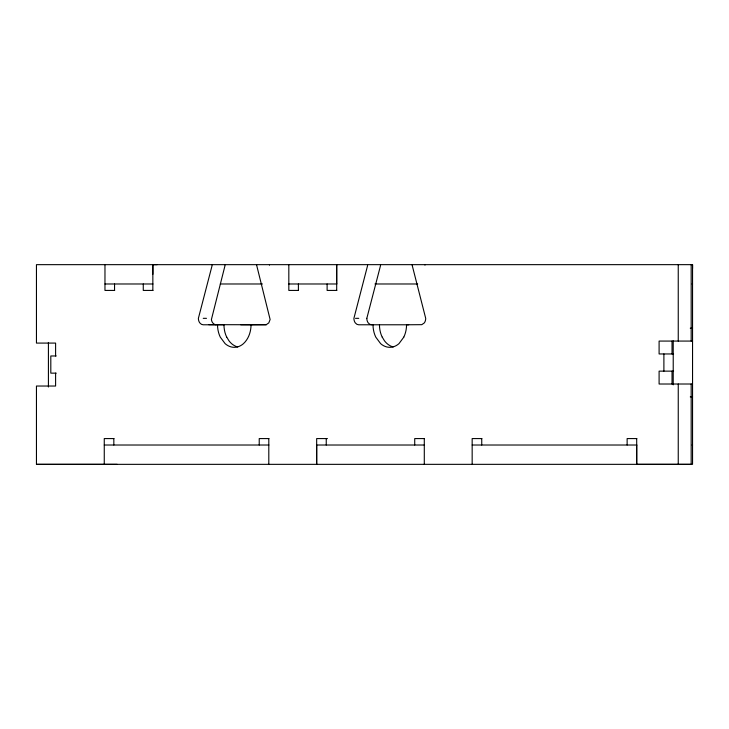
<?xml version="1.0" encoding="UTF-8"?>
<svg xmlns="http://www.w3.org/2000/svg" width="729" height="729" viewBox="0 0 729 729"><rect width="100%" height="100%" fill="white"/><g stroke="black" fill="none" stroke-linecap="round" stroke-linejoin="round"><path stroke-width="1.09" d="M55.595 355.971L55.604 343.086L36.45 343.086L36.45 264.663L692.55 264.654L692.55 464.337L36.45 464.346L36.45 386.033L55.604 386.033L55.595 373.148M336.689 283.982L336.689 264.663L336.689 290.424M691.183 384.019L691.174 464.346L636.699 464.337L636.699 438.576M672.029 353.957L672.029 341.072M678.243 464.346L678.252 384.019M692.55 445.018L692.085 445.018M366.824 318.336L380.401 266.049A6.525 4.912 89.9 0 0 380.538 264.663M403.82 337.117L398.963 343.651A22.572 16.785 89.9 0 1 380.629 343.651L375.772 337.117A22.581 16.749 -90 0 1 373.02 324.797M152.844 290.424L152.844 264.663L157.154 264.654M104.976 283.982L152.962 283.982M220.286 283.982L262.44 283.982M288.821 283.982L336.816 283.982M374.943 283.982L417.671 283.982M692.085 283.982L692.55 283.982M114.672 290.424L104.967 290.424L104.976 264.654M152.962 290.424L143.267 290.424L143.267 283.982M298.526 290.424L288.821 290.424L288.821 264.654M336.816 290.424L327.121 290.424L327.121 283.982M203.245 318.336L206.48 318.336M355.515 318.336L358.75 318.336M224.013 324.779L203.191 324.779L201.423 324.323L199.801 322.892A6.461 4.811 -89.9 0 1 198.388 318.336L211.966 266.049A6.525 4.857 90 0 0 212.057 264.663M240.77 324.779L251.933 324.779M408.705 324.779L358.686 324.779L356.918 324.323L355.296 322.892A6.479 4.784 89.8 0 1 353.911 318.336L367.471 266.049A6.525 4.857 90 0 0 367.553 264.663M690.272 328.187L692.55 328.187M692.55 341.072L659.098 341.072L659.098 353.957L673.587 353.957M56.206 355.971L50.811 355.971L50.811 373.148L56.206 373.148M673.587 371.134L659.098 371.134L659.098 384.019L692.55 384.01M690.272 396.895L692.55 396.895M113.961 438.576L104.265 438.576L104.265 464.337M268.919 438.576L259.223 438.576L259.223 445.018M327.439 438.576L316.668 438.576L316.668 464.337L316.668 445.018L424.424 445.018M424.424 438.576L414.719 438.576L414.719 445.018M481.86 438.576L472.164 438.576L472.164 464.346M636.827 438.576L627.131 438.576L627.131 445.018M104.265 445.018L268.919 445.018M472.164 445.018L636.827 445.018M36.45 464.346L117.196 464.337M208.786 324.669L266.249 324.769M371.617 324.779L369.849 324.323L368.227 322.892A6.452 4.793 90 0 1 366.833 318.336M216.121 324.779L214.353 324.323L212.731 322.892A6.488 4.811 89.8 0 1 211.41 319.502L224.897 266.049A6.461 4.757 -89.9 0 0 224.988 264.663M382.242 337.117L384.42 340.716A22.043 16.357 89.8 0 0 388.575 344.79L390.097 345.737A22.572 16.767 89.8 0 0 393.223 346.931M226.746 337.117L228.924 340.716A22.034 16.357 89.9 0 0 233.07 344.808L234.601 345.737A22.572 16.776 89.9 0 0 237.718 346.94M424.952 264.663L424.961 265.119M412.022 264.663L425.7 318.336A6.479 4.821 89.9 0 1 424.305 322.911L421.781 324.669L406.554 324.779A22.581 16.749 -90 0 1 403.802 337.099M269.448 264.663L269.466 265.119M256.517 264.663L270.122 319.502L268.801 322.892L266.285 324.669L251.058 324.779C250.986 331.713 248.644 338.848 243.468 343.651A22.581 16.776 -90 0 1 225.133 343.66L220.276 337.117A22.581 16.776 -90 0 1 217.524 324.76M692.55 264.654L692.55 268.527M672.029 371.134L672.029 384.019M152.844 264.663L152.844 274.323M691.174 264.663L691.183 341.072M678.243 264.663L678.252 341.072M673.222 340.835L673.222 384.848M663.891 353.957L663.891 371.134M636.699 445.018L636.699 464.337M481.741 438.576L481.741 445.018M424.296 438.576L424.296 464.337M326.246 438.576L326.246 445.018M298.398 283.982L298.398 290.424M268.801 438.576L268.801 464.337M114.544 283.982L114.544 290.424M113.833 438.576L113.833 445.018M48.415 342.439L48.415 386.999M226.71 337.144A22.59 16.849 -89.8 0 1 223.967 324.779M382.206 337.144A22.59 16.849 -89.8 0 1 379.463 324.779"/></g></svg>
